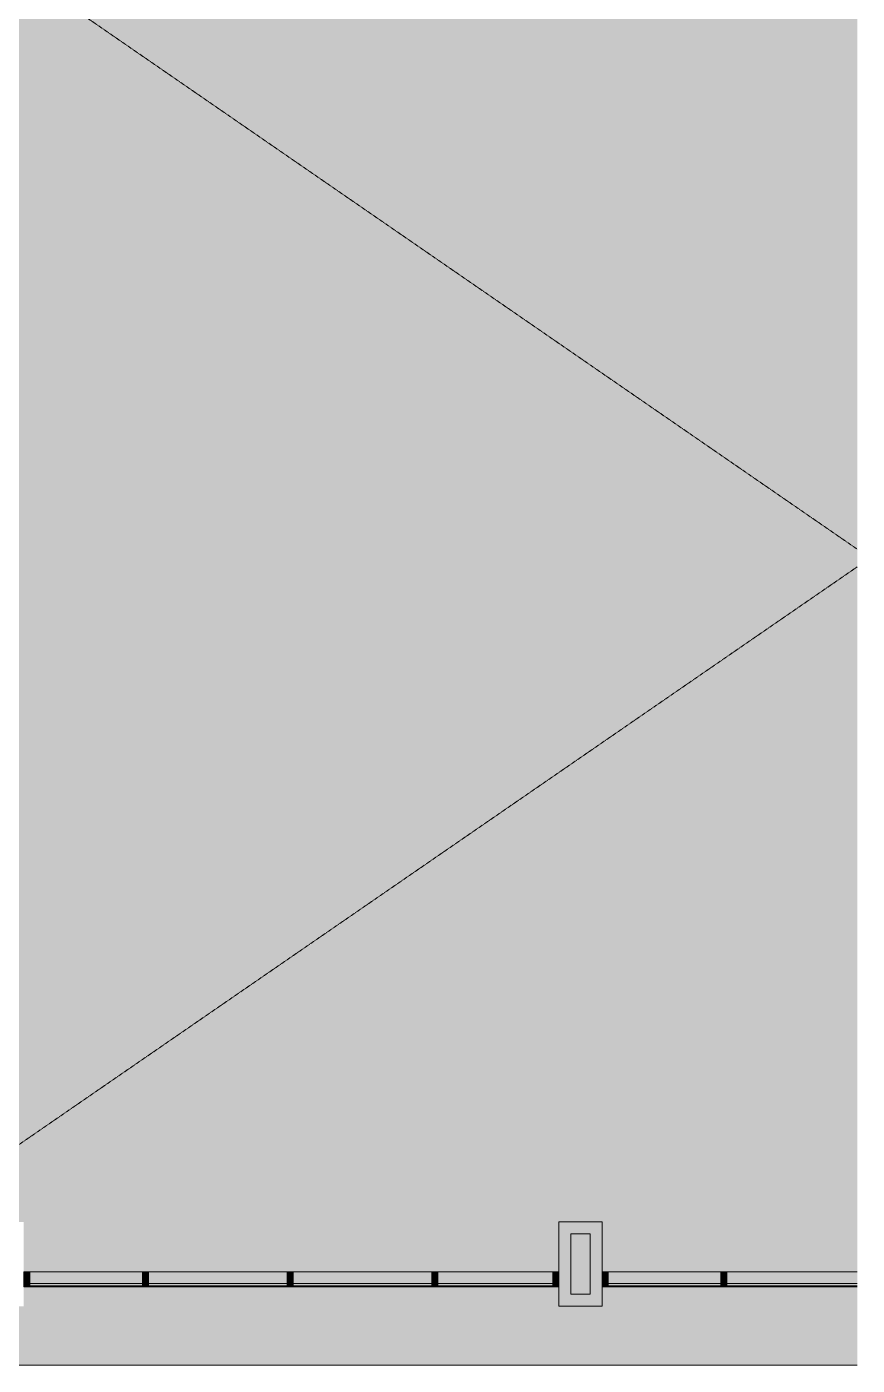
# Model space of a CAD drawing. Header units: inches. Extents: x 45807 to 46964, y -37659 to -36666.
# Drawn here: x 46620 to 46964, y -37659 to -37104 of the extents above; entities that cross this region are included whole.
import ezdxf

# ---------------------------------------------------------------- set-up
doc = ezdxf.new("R2010")
doc.units = ezdxf.units.IN
doc.header["$MEASUREMENT"] = 0
doc.linetypes.add('Hidden 1_8_', pattern=[0.1875, 0.125, -0.0625])
for name, color, linetype, lineweight in [('A-DETL-GENF', 92, 'Continuous', 9), ('A-DETL-HDLN', 90, 'Hidden 1_8_', 9), ('A-DETL-THIN', 151, 'Continuous', 9), ('A-GLAZ-CURT', 52, 'Continuous', 13), ('A-GLAZ-CWMG', 51, 'Continuous', 13), ('A-WALL-PATT', 111, 'Continuous', 13), ('I-WALL', 2, 'Continuous', 13)]:
    doc.layers.add(name, color=color, linetype=linetype, lineweight=lineweight)

# ---------------------------------------------------------------- blocks, each defined once
blk = doc.blocks.new('Rectangular Mullion - 2_5_ x 5_ rectangular 2-4793464-FIRST FLOOR RCP')
at = {"layer": 'A-GLAZ-CWMG', "lineweight": 9}
blk.add_hatch(color=7, dxfattribs=at).paths.add_polyline_path([(0, 1.75), (0, 2.13), (-2.5, 2.13), (-2.5, -4.12), (0, -4.12), (0, 0.75)], flags=0)
at = {"layer": 'A-GLAZ-CWMG', "color": 8, "lineweight": 20}
for p, q in [((-2.5, 2.13), (0, 2.13)), ((-2.5, -4.12), (-2.5, 2.13)), ((0, 2.13), (0, -4.12)), ((0, -4.12), (-2.5, -4.12))]:
    blk.add_line(p, q, dxfattribs=at)
blk = doc.blocks.new('System Panel - Glazed-4832380-FIRST FLOOR RCP')
at = {"layer": 'A-GLAZ-CURT', "lineweight": 9}
blk.add_hatch(color=7, dxfattribs=at).paths.add_polyline_path([(23.37, -1.75), (23.37, -0.75), (-23.37, -0.75), (-23.37, -1.75)], flags=0)
at = {"layer": 'A-GLAZ-CURT', "color": 8, "lineweight": 20}
for p, q in [((-23.37, -1.75), (-23.37, -0.75)), ((-23.37, -0.75), (23.37, -0.75)), ((23.37, -1.75), (-23.37, -1.75)), ((23.37, -0.75), (23.37, -1.75))]:
    blk.add_line(p, q, dxfattribs=at)
blk = doc.blocks.new('System Panel - Glazed-V5-FIRST FLOOR RCP')
at = {"layer": 'A-GLAZ-CURT', "lineweight": 9}
blk.add_hatch(color=7, dxfattribs=at).paths.add_polyline_path([(25.35, -1.75), (25.35, -0.75), (-28.77, -0.75), (-28.77, -1.75)], flags=0)
at = {"layer": 'A-GLAZ-CURT', "color": 8, "lineweight": 20}
for p, q in [((-28.77, -1.75), (-28.77, -0.75)), ((-28.77, -0.75), (25.35, -0.75)), ((25.35, -1.75), (-28.77, -1.75))]:
    blk.add_line(p, q, dxfattribs=at)
blk = doc.blocks.new('Rectangular Mullion - 2_5_ x 5_ rectangular 2-4832378-FIRST FLOOR RCP')
at = {"layer": 'A-GLAZ-CWMG', "lineweight": 9}
for p, q in [((46860.93, -37620.1), (46907.68, -37620.1)), ((46860.93, -37626.35), (46907.68, -37626.35))]:
    blk.add_line(p, q, dxfattribs=at)
blk = doc.blocks.new('Rectangular Mullion - 2_5_ x 5_ rectangular 2-V7-FIRST FLOOR RCP')
at = {"layer": 'A-GLAZ-CWMG', "lineweight": 9}
for p, q in [((46910.18, -37042.1), (46964.31, -37042.1)), ((46910.18, -37048.35), (46964.31, -37048.35))]:
    blk.add_line(p, q, dxfattribs=at)
blk = doc.blocks.new('Rectangular Mullion - 2_5_ x 5_ rectangular 2-4794803-FIRST FLOOR RCP')
at = {"layer": 'A-GLAZ-CWMG', "lineweight": 9}
blk.add_hatch(color=7, dxfattribs=at).paths.add_polyline_path([(-2.25, 2.13), (0.25, 2.13), (0.25, -4.12), (-2.25, -4.12), (-2.25, 1.75)], flags=0)
at = {"layer": 'A-GLAZ-CWMG', "color": 8, "lineweight": 20}
for p, q in [((0.25, 2.13), (-2.25, 2.13)), ((-2.25, 2.13), (-2.25, -4.12)), ((0.25, -4.12), (0.25, 2.13)), ((-2.25, -4.12), (0.25, -4.12))]:
    blk.add_line(p, q, dxfattribs=at)
blk = doc.blocks.new('Rectangular Mullion - 2_5_ x 5_ rectangular 2-4832401-FIRST FLOOR RCP')
at = {"layer": 'A-GLAZ-CWMG', "lineweight": 9}
for p, q in [((46790.27, -37620.1), (46837.93, -37620.1)), ((46790.27, -37626.35), (46837.93, -37626.35))]:
    blk.add_line(p, q, dxfattribs=at)
blk = doc.blocks.new('Rectangular Mullion - 2_5_ x 5_ rectangular 2-4793468-FIRST FLOOR RCP')
at = {"layer": 'A-GLAZ-CWMG', "lineweight": 9}
blk.add_hatch(color=7, dxfattribs=at).paths.add_polyline_path([(-2.5, -4.12), (-2.5, 2.13), (0, 2.13), (0, -4.12)], flags=0)
at = {"layer": 'A-GLAZ-CWMG', "color": 8, "lineweight": 20}
for p, q in [((0, 2.13), (-2.5, 2.13)), ((-2.5, 2.13), (-2.5, -4.12)), ((0, -4.12), (0, 2.13)), ((-2.5, -4.12), (0, -4.12))]:
    blk.add_line(p, q, dxfattribs=at)
blk = doc.blocks.new('System Panel - Glazed-V8-FIRST FLOOR RCP')
at = {"layer": 'A-GLAZ-CURT', "lineweight": 9}
blk.add_hatch(color=7, dxfattribs=at).paths.add_polyline_path([(28.77, -1.75), (28.77, -0.75), (-28.77, -0.75), (-28.77, -1.75)], flags=0)
at = {"layer": 'A-GLAZ-CURT', "color": 8, "lineweight": 20}
for p, q in [((-28.77, -1.75), (-28.77, -0.75)), ((-28.77, -0.75), (28.77, -0.75)), ((28.77, -1.75), (-28.77, -1.75)), ((28.77, -0.75), (28.77, -1.75))]:
    blk.add_line(p, q, dxfattribs=at)
blk = doc.blocks.new('Rectangular Mullion - 2_5_ x 5_ rectangular 2-V9-FIRST FLOOR RCP')
at = {"layer": 'A-GLAZ-CWMG', "lineweight": 9}
for p, q in [((46670.18, -37620.1), (46727.73, -37620.1)), ((46670.18, -37626.35), (46727.73, -37626.35))]:
    blk.add_line(p, q, dxfattribs=at)
blk = doc.blocks.new('System Panel - Glazed-4832405-FIRST FLOOR RCP')
at = {"layer": 'A-GLAZ-CURT', "lineweight": 9}
blk.add_hatch(color=7, dxfattribs=at).paths.add_polyline_path([(23.83, -1.75), (23.83, -0.75), (-23.83, -0.75), (-23.83, -1.75)], flags=0)
at = {"layer": 'A-GLAZ-CURT', "color": 8, "lineweight": 20}
for p, q in [((-23.83, -1.75), (-23.83, -0.75)), ((-23.83, -0.75), (23.83, -0.75)), ((23.83, -1.75), (-23.83, -1.75)), ((23.83, -0.75), (23.83, -1.75))]:
    blk.add_line(p, q, dxfattribs=at)

msp = doc.modelspace()

# ---------------------------------------------------------------- hatches: boundary and pattern name
at = {"layer": 'A-DETL-GENF'}
h = msp.add_hatch(color=9, dxfattribs=at)
h.paths.add_polyline_path([(46964.31, -37658.85), (46964.31, -37625.97), (46910.18, -37625.97), (46910.18, -37626.35), (46907.68, -37626.35), (46907.68, -37625.97), (46860.93, -37625.97), (46860.93, -37626.35), (46858.43, -37626.35), (46858.43, -37634.37), (46840.43, -37634.37), (46840.43, -37626.35), (46837.93, -37626.35), (46837.93, -37625.97), (46790.27, -37625.97), (46790.27, -37626.35), (46787.77, -37626.35), (46787.77, -37625.97), (46730.23, -37625.97), (46730.23, -37626.35), (46727.73, -37626.35), (46727.73, -37625.97), (46670.18, -37625.97), (46670.18, -37626.35), (46667.68, -37626.35), (46667.68, -37625.97), (46620.93, -37625.97), (46620.93, -37626.35), (46618.43, -37626.35), (46618.43, -37634.36), (46599.43, -37634.36), (46599.43, -37646.85), (46574.43, -37646.85), (46574.43, -37658.85), (46910.18, -37658.85)], flags=0)
h.paths.add_polyline_path([(46578.08, -37641.85), (46594.43, -37641.85), (46594.43, -37629.36), (46613.43, -37629.36), (46613.43, -37604.37), (46569.93, -37604.37), (46569.93, -37611.1), (46574.43, -37611.1), (46574.43, -37641.85)], flags=0)
h.paths.add_polyline_path([(46845.43, -37629.37), (46853.43, -37629.37), (46853.43, -37604.37), (46845.43, -37604.37), (46845.43, -37621.37)], flags=0)
h.paths.add_polyline_path([(46790.27, -37624.97), (46837.93, -37624.97), (46837.93, -37620.1), (46840.43, -37620.1), (46840.43, -37599.37), (46858.43, -37599.37), (46858.43, -37620.1), (46860.93, -37620.1), (46860.93, -37624.97), (46907.68, -37624.97), (46907.68, -37620.1), (46910.18, -37620.1), (46910.18, -37624.97), (46964.31, -37624.97), (46964.31, -37047.97), (46910.18, -37047.97), (46910.18, -37048.35), (46907.68, -37048.35), (46907.68, -37047.97), (46862.06, -37047.97), (46862.06, -37049.35), (46569.93, -37049.35), (46569.93, -37599.37), (46618.43, -37599.37), (46618.43, -37620.1), (46620.93, -37620.1), (46620.93, -37624.97), (46667.68, -37624.97), (46667.68, -37620.1), (46670.18, -37620.1), (46670.18, -37624.97), (46727.73, -37624.97), (46727.73, -37620.1), (46730.23, -37620.1), (46730.23, -37624.97), (46787.77, -37624.97), (46787.77, -37620.1), (46790.27, -37620.1)], flags=0)
h.paths.add_polyline_path([(46864.81, -37046.97), (46907.68, -37046.97), (46907.68, -37042.1), (46910.18, -37042.1), (46910.18, -37046.97), (46964.31, -37046.97), (46964.31, -36665.8), (46902.93, -36665.8), (46902.93, -36699.6), (46887.93, -36699.6), (46887.93, -36667.85), (46793.43, -36667.85), (46793.43, -36780.97), (46887.93, -36780.97), (46887.93, -36748.1), (46902.93, -36748.1), (46902.93, -36801.97), (46752.18, -36801.97), (46752.18, -36778.85), (46769.43, -36778.85), (46769.43, -36768.85), (46788.81, -36768.85), (46788.81, -36686.85), (46694.93, -36686.85), (46694.93, -36778.85), (46712.18, -36778.85), (46712.18, -36801.97), (46406.56, -36801.97), (46406.56, -36775.35), (46411.56, -36775.35), (46411.56, -36778.85), (46633.43, -36778.85), (46633.43, -36686.85), (46411.56, -36686.85), (46411.56, -36735.35), (46406.56, -36735.35), (46406.56, -36686.85), (46402.68, -36686.85), (46402.68, -36683.35), (46406.43, -36683.35), (46406.43, -36665.8), (46018.06, -36665.8), (46018.06, -36715.47), (46342.06, -36715.47), (46342.06, -36683.35), (46362.68, -36683.35), (46362.68, -36686.85), (46346.68, -36686.85), (46346.68, -36819.6), (46346.43, -36819.6), (46346.43, -36859.6), (46346.68, -36859.6), (46346.68, -36861.97), (46862.06, -36861.97), (46862.06, -36863.1), (46902.93, -36863.1), (46902.93, -36864.6), (46933.43, -36864.6), (46933.43, -36865.1), (46902.93, -36865.1), (46902.93, -36866.6), (46862.06, -36866.6), (46862.06, -37013.1), (46862.93, -37013.1), (46862.93, -37042.35), (46862.06, -37042.35), (46862.06, -37046.97)], flags=0)
h.paths.add_polyline_path([(45986.8, -36911.1), (46010.06, -36911.1), (46010.06, -36794.1), (46000.68, -36794.1), (46000.68, -36786.1), (46010.06, -36786.1), (46010.06, -36665.8), (45818.81, -36665.8), (45818.81, -36774.1), (45844.18, -36774.1), (45844.18, -36786.1), (45960.68, -36786.1), (45960.68, -36794.1), (45844.18, -36794.1), (45844.18, -36803.6), (45818.81, -36803.6), (45818.81, -36911.1), (45966.85, -36911.1)], flags=0)
h.paths.add_polyline_path([(46793.43, -36798.47), (46887.93, -36798.47), (46887.93, -36785.6), (46793.43, -36785.6), (46793.43, -36792.85), (46769.43, -36792.85), (46769.43, -36783.85), (46755.68, -36783.85), (46755.68, -36798.47), (46788.81, -36798.47)], flags=0)
h.paths.add_polyline_path([(46708.68, -36798.47), (46708.68, -36783.85), (46410.06, -36783.85), (46410.06, -36798.47), (46698.45, -36798.47)], flags=0)
h.paths.add_polyline_path([(46636.93, -36778.85), (46663.43, -36778.85), (46663.43, -36686.85), (46636.93, -36686.85), (46636.93, -36775.92)], flags=0)
h.paths.add_polyline_path([(46666.93, -36778.85), (46691.43, -36778.85), (46691.43, -36686.85), (46666.93, -36686.85), (46666.93, -36771.75)], flags=0)
h.paths.add_polyline_path([(46724.92, -36681.85), (46788.81, -36681.85), (46788.81, -36674.85), (46454.75, -36674.85), (46454.75, -36665.8), (46413.43, -36665.8), (46413.43, -36681.85), (46694.93, -36681.85)], flags=0)
h.paths.add_polyline_path([(46581.08, -36671.35), (46581.08, -36665.8), (46459.37, -36665.8), (46459.37, -36671.35), (46513.58, -36671.35), (46513.58, -36666.85), (46515.08, -36666.85), (46515.08, -36671.35)], flags=0)
h.paths.add_polyline_path([(46612.5, -36671.35), (46678.5, -36671.35), (46678.5, -36666.85), (46680, -36666.85), (46680, -36671.35), (46733.84, -36671.35), (46733.84, -36669.07), (46738.46, -36669.07), (46738.46, -36671.35), (46788.81, -36671.35), (46788.81, -36665.8), (46612.5, -36665.8), (46612.5, -36669.25)], flags=0)
h.paths.add_polyline_path([(46608.5, -36671.35), (46608.5, -36665.8), (46585.08, -36665.8), (46585.08, -36671.35)], flags=0)
at = {"layer": 'A-WALL-PATT', "lineweight": 9}
for points in [[(46840.43, -37634.37), (46845.43, -37634.37), (46845.43, -37599.37), (46840.43, -37599.37)], [(46853.43, -37604.37), (46853.43, -37599.37), (46845.43, -37599.37), (46845.43, -37604.37)], [(46853.43, -37629.37), (46858.43, -37629.37), (46858.43, -37599.37), (46853.43, -37599.37), (46853.43, -37604.37)], [(46853.43, -37634.37), (46858.43, -37634.37), (46858.43, -37629.37), (46845.43, -37629.37), (46845.43, -37634.37)]]:
    msp.add_hatch(color=7, dxfattribs=at).paths.add_polyline_path(points, flags=0)

# ---------------------------------------------------------------- linework, layer by layer
at = {"layer": 'A-DETL-HDLN'}
for p, q in [((46569.93, -37048.35), (46964.31, -37320.32)), ((46964.31, -37327.64), (46569.93, -37599.37))]:
    msp.add_line(p, q, dxfattribs=at)
at = {"layer": 'A-DETL-THIN'}
msp.add_line((46574.43, -37658.85), (46964.31, -37658.85), dxfattribs=at)
at = {"layer": 'I-WALL', "color": 8, "lineweight": 20}
for p, q in [((46840.43, -37634.37), (46840.43, -37599.37)), ((46840.43, -37599.37), (46858.43, -37599.37)), ((46858.43, -37599.37), (46858.43, -37634.37)), ((46845.43, -37604.37), (46845.43, -37629.37)), ((46853.43, -37604.37), (46845.43, -37604.37)), ((46853.43, -37629.37), (46853.43, -37604.37)), ((46858.43, -37634.37), (46840.43, -37634.37)), ((46845.43, -37629.37), (46853.43, -37629.37))]:
    msp.add_line(p, q, dxfattribs=at)

# ---------------------------------------------------------------- block references
at = {"layer": 'A-GLAZ-CURT', "lineweight": 9}
for name, p in [('System Panel - Glazed-4832380-FIRST FLOOR RCP', (46644.31, -37624.22)), ('System Panel - Glazed-V8-FIRST FLOOR RCP', (46698.95, -37624.22)), ('System Panel - Glazed-V8-FIRST FLOOR RCP', (46759, -37624.22)), ('System Panel - Glazed-4832405-FIRST FLOOR RCP', (46814.1, -37624.22)), ('System Panel - Glazed-4832380-FIRST FLOOR RCP', (46884.31, -37624.22)), ('System Panel - Glazed-V5-FIRST FLOOR RCP', (46938.95, -37624.22))]:
    msp.add_blockref(name, p, dxfattribs=at)
at = {"layer": 'A-GLAZ-CWMG', "lineweight": 9, "rotation": 180}
for p in [(46618.43, -37624.22), (46858.43, -37624.22)]:
    msp.add_blockref('Rectangular Mullion - 2_5_ x 5_ rectangular 2-4793464-FIRST FLOOR RCP', p, dxfattribs=at)
at = {"layer": 'A-GLAZ-CWMG', "lineweight": 9}
for name, p in [('Rectangular Mullion - 2_5_ x 5_ rectangular 2-4832378-FIRST FLOOR RCP', (-240, 0)), ('Rectangular Mullion - 2_5_ x 5_ rectangular 2-V9-FIRST FLOOR RCP', (0, 0)), ('Rectangular Mullion - 2_5_ x 5_ rectangular 2-V9-FIRST FLOOR RCP', (60.04, 0)), ('Rectangular Mullion - 2_5_ x 5_ rectangular 2-4832401-FIRST FLOOR RCP', (0, 0)), ('Rectangular Mullion - 2_5_ x 5_ rectangular 2-4832378-FIRST FLOOR RCP', (0, 0)), ('Rectangular Mullion - 2_5_ x 5_ rectangular 2-V7-FIRST FLOOR RCP', (0, -578))]:
    msp.add_blockref(name, p, dxfattribs=at)
at = {"layer": 'A-GLAZ-CWMG', "lineweight": 9, "extrusion": (0, 0, -1), "rotation": 180}
for name, p in [('Rectangular Mullion - 2_5_ x 5_ rectangular 2-4794803-FIRST FLOOR RCP', (-46669.93, -37624.22)), ('Rectangular Mullion - 2_5_ x 5_ rectangular 2-4794803-FIRST FLOOR RCP', (-46729.98, -37624.22)), ('Rectangular Mullion - 2_5_ x 5_ rectangular 2-4794803-FIRST FLOOR RCP', (-46790.02, -37624.22)), ('Rectangular Mullion - 2_5_ x 5_ rectangular 2-4793468-FIRST FLOOR RCP', (-46840.43, -37624.22)), ('Rectangular Mullion - 2_5_ x 5_ rectangular 2-4794803-FIRST FLOOR RCP', (-46909.93, -37624.22))]:
    msp.add_blockref(name, p, dxfattribs=at)

doc.saveas('drawing.dxf')
